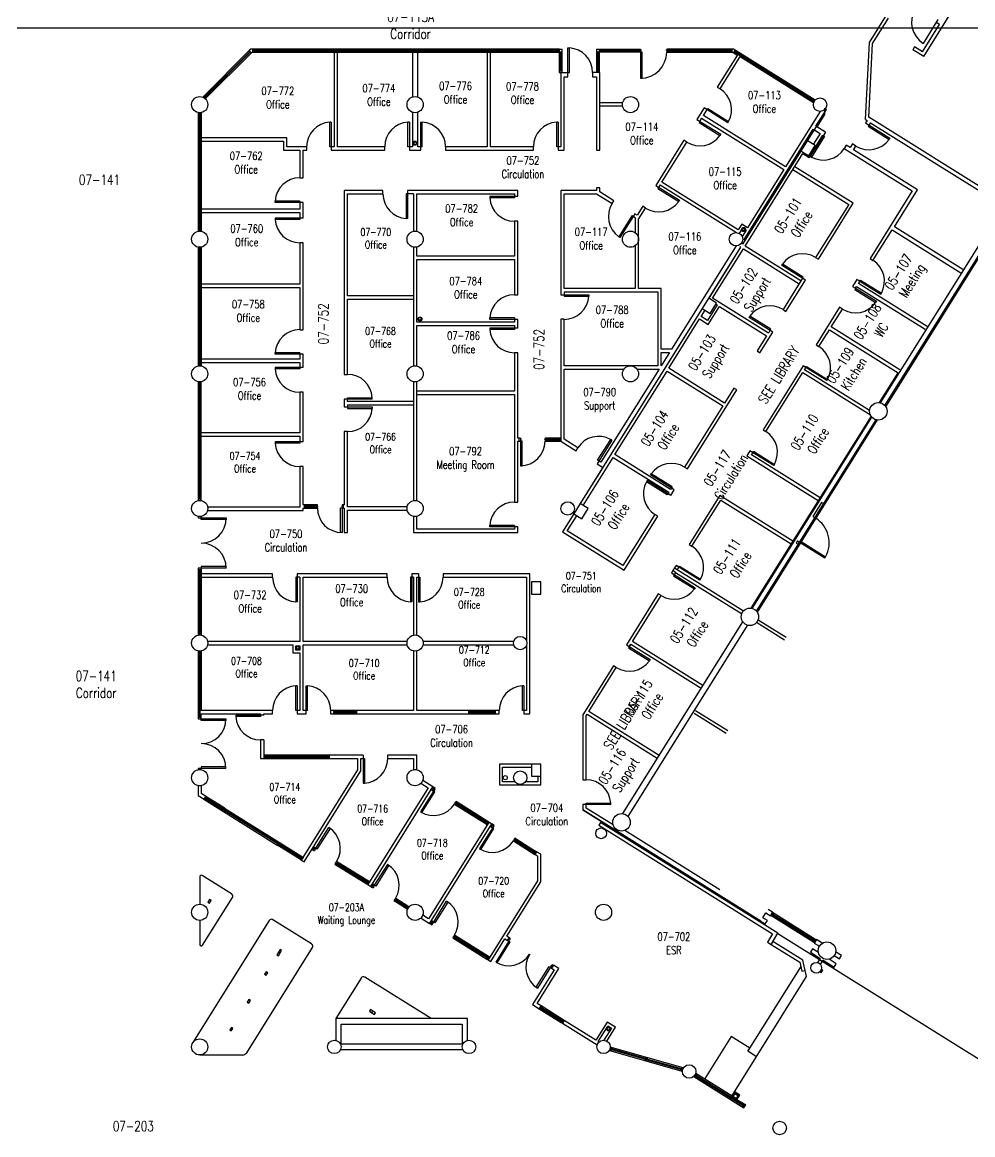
# Model space of a CAD drawing. Extents: x 11182 to 734459, y -1391328 to 152085.
# Drawn here: x 120007 to 155312, y -635522 to -594199 of the extents above; entities that cross this region are included whole.
import ezdxf
from ezdxf.enums import TextEntityAlignment as Align

# ---------------------------------------------------------------- set-up
doc = ezdxf.new("R2010")
doc.units = 0
doc.header["$LTSCALE"] = 500
doc.header["$MEASUREMENT"] = 0
doc.layers.add('0_Defpoints', color=106, linetype='CONTINUOUS', plot=False)
for name, color, linetype in [('0_room_data', 7, 'CONTINUOUS'), ('1_Wall_Exist', 251, 'CONTINUOUS'), ('3_Text', 7, 'CONTINUOUS')]:
    doc.layers.add(name, color=color, linetype=linetype)
doc.styles.add('1_200', font='simplex.shx', dxfattribs={"width": 0.75, "height": 460})

# ---------------------------------------------------------------- blocks, each defined once
blk = doc.blocks.new('room_data')
at = {"layer": '3_Text', "style": '1_200', "width": 0.75}
for tag, p in [('ROOMNUM', (0, 0)), ('ROOMUSE', (0, -575))]:
    blk.add_attdef(tag, text='', height=345, dxfattribs=at).set_placement(p, align=Align.MIDDLE_CENTER)

msp = doc.modelspace()

# ---------------------------------------------------------------- linework, layer by layer
at = {"layer": '0_Defpoints'}
msp.add_lwpolyline([(174624, -594415), (62862, -594415)], dxfattribs=at)
at = {"layer": '1_Wall_Exist'}
for p, q in [((151472, -594949), (152567, -593196)), ((151594, -594988), (152182, -594045)), ((154018, -594103), (153468, -594983)), ((153489, -595472), (154498, -593856)), ((154082, -594289), (153953, -594208)), ((153449, -595301), (154082, -594289)), ((151323, -597810), (151472, -594949)), ((151452, -597726), (151594, -594988)), ((128440, -595250), (126709, -596981)), ((128471, -595281), (126750, -597002)), ((126772, -597016), (128489, -595299)), ((128520, -595330), (126807, -597044)), ((128489, -595299), (128471, -595281)), ((139953, -595241), (128567, -595241)), ((128567, -595267), (139953, -595267)), ((131588, -595311), (131588, -598822)), ((131712, -598822), (131712, -595311)), ((134499, -595311), (134499, -596978)), ((134699, -596978), (134699, -595311)), ((137274, -595311), (137274, -598822)), ((137398, -598822), (137398, -595311)), ((139953, -595197), (139953, -596070)), ((139997, -595311), (139997, -596019)), ((140023, -596019), (140023, -595311)), ((140067, -596070), (140067, -595197)), ((140278, -596226), (140278, -595155)), ((140278, -595155), (140328, -595155)), ((140328, -596070), (140328, -595155)), ((142973, -595311), (141335, -595311)), ((141379, -595311), (141379, -596019)), ((141405, -596019), (141405, -595311)), ((142922, -595241), (141449, -595241)), ((141449, -595267), (142922, -595267)), ((142973, -595197), (142973, -596280)), ((142973, -595226), (142983, -595226)), ((142983, -595251), (142973, -595251)), ((143030, -595308), (142973, -595308)), ((142983, -595226), (142983, -595251)), ((143030, -596280), (143030, -595308)), ((143935, -595226), (143945, -595226)), ((143935, -595251), (143935, -595226)), ((143945, -595251), (143935, -595251)), ((146362, -595241), (143996, -595241)), ((143996, -595267), (146362, -595267)), ((146594, -595368), (145819, -596608)), ((145924, -596674), (146699, -595433)), ((146396, -595311), (146564, -595416)), ((146425, -595330), (146486, -595233)), ((149460, -597091), (146429, -595197)), ((146449, -595292), (149420, -597148)), ((149432, -597126), (146462, -595270)), ((146699, -595433), (146594, -595368)), ((153148, -595113), (153082, -595218)), ((153489, -595472), (153082, -595218)), ((153449, -595301), (153148, -595113)), ((149402, -597189), (146669, -595482)), ((140067, -596019), (139953, -596019)), ((139953, -596070), (140328, -596070)), ((140010, -596070), (140010, -598822)), ((140134, -596226), (140278, -596226)), ((140134, -598946), (140134, -596226)), ((141460, -596070), (141192, -596070)), ((141192, -596070), (141192, -596226)), ((141192, -596226), (141336, -596226)), ((141336, -596226), (141336, -598946)), ((141460, -598946), (141460, -596070)), ((142973, -596280), (143030, -596280)), ((145819, -596608), (145924, -596674)), ((142300, -597197), (141460, -597197)), ((142300, -597322), (141460, -597322)), ((145335, -597384), (145069, -597809)), ((145308, -597660), (145467, -597406)), ((146215, -597934), (145335, -597384)), ((145467, -597406), (146242, -597891)), ((149648, -597510), (148361, -599568)), ((149485, -598064), (149878, -597435)), ((149820, -597620), (149820, -597386)), ((149878, -597435), (149840, -597411)), ((126542, -597554), (126542, -601965)), ((126586, -597558), (126586, -601961)), ((126612, -601961), (126612, -597558)), ((126656, -597554), (126656, -601965)), ((131435, -598822), (131435, -597907)), ((131486, -597907), (131435, -597907)), ((131486, -597907), (131486, -598946)), ((134335, -598822), (134335, -597907)), ((134386, -597907), (134335, -597907)), ((134386, -597907), (134386, -598946)), ((134499, -597541), (134499, -598822)), ((134699, -598822), (134699, -597541)), ((134812, -598946), (134812, -597907)), ((134812, -597907), (134863, -597907)), ((134863, -598822), (134863, -597907)), ((139858, -598822), (139858, -597907)), ((139909, -597907), (139858, -597907)), ((139909, -597907), (139909, -598946)), ((145069, -597809), (145950, -598359)), ((145242, -597765), (145147, -597918)), ((145147, -597918), (145923, -598402)), ((145242, -597765), (148296, -599673)), ((148361, -599568), (145308, -597660)), ((146215, -597934), (146242, -597891)), ((149527, -598090), (149820, -597620)), ((151323, -597810), (151384, -597848)), ((151384, -597848), (151328, -597939)), ((151516, -597931), (151433, -598064)), ((156347, -600785), (151452, -597726)), ((151516, -597931), (156270, -600901)), ((149490, -598067), (146754, -602447)), ((149490, -598067), (146754, -602447)), ((146818, -602271), (149384, -598165)), ((149837, -598284), (149278, -599178)), ((149384, -598165), (149642, -598327)), ((149642, -598327), (149386, -598737)), ((149416, -598186), (149642, -598327)), ((149837, -598284), (149485, -598064)), ((149837, -598284), (149490, -598067)), ((149795, -598257), (149527, -598090)), ((151328, -597939), (152235, -598506)), ((151433, -598064), (152208, -598549)), ((129836, -598488), (126656, -598488)), ((126656, -598612), (129713, -598612)), ((129713, -598612), (129713, -598946)), ((129836, -598822), (129836, -598488)), ((144584, -598584), (143537, -600261)), ((143762, -600134), (144689, -598650)), ((144689, -598650), (144584, -598584)), ((145950, -598359), (145923, -598402)), ((149457, -598782), (149160, -598596)), ((149231, -599219), (149747, -598392)), ((149806, -598429), (149322, -599205)), ((149747, -598392), (149806, -598429)), ((150843, -598714), (150754, -598857)), ((150975, -598797), (150843, -598714)), ((152235, -598506), (152208, -598549)), ((129713, -598946), (130313, -598946)), ((130572, -598822), (129836, -598822)), ((130313, -598946), (130313, -599977)), ((130436, -598946), (130572, -598946)), ((130436, -599977), (130436, -598946)), ((130572, -598946), (130572, -598822)), ((131588, -598822), (131435, -598822)), ((131486, -598946), (133471, -598946)), ((133471, -598822), (131712, -598822)), ((133471, -598946), (133471, -598822)), ((134499, -598822), (134335, -598822)), ((134386, -598946), (134812, -598946)), ((134863, -598822), (134699, -598822)), ((137274, -598822), (135727, -598822)), ((135727, -598822), (135727, -598946)), ((135727, -598946), (138995, -598946)), ((138995, -598822), (137398, -598822)), ((138995, -598946), (138995, -598822)), ((140010, -598822), (139858, -598822)), ((139909, -598946), (140134, -598946)), ((141336, -598946), (141460, -598946)), ((148921, -598978), (146754, -602447)), ((148922, -598978), (146754, -602447)), ((146859, -602512), (149005, -599078)), ((146859, -602513), (149005, -599078)), ((148921, -598978), (149218, -599163)), ((149005, -599078), (149231, -599219)), ((149218, -599163), (149457, -598782)), ((150613, -598769), (150539, -598887)), ((150539, -598887), (153067, -600467)), ((150754, -598857), (150613, -598769)), ((150886, -598939), (150975, -598797)), ((153259, -600422), (150886, -598939)), ((150876, -600925), (148700, -599565)), ((150876, -600925), (148701, -599565)), ((149278, -599178), (149322, -599205)), ((130313, -599977), (130436, -599977)), ((148296, -599673), (146948, -601830)), ((148635, -599670), (150705, -600964)), ((148635, -599670), (150706, -600964)), ((141336, -600355), (141336, -600447)), ((141460, -600355), (141336, -600355)), ((141460, -600500), (141460, -600355)), ((143537, -600261), (144418, -600811)), ((143696, -600239), (143615, -600370)), ((143615, -600370), (144391, -600854)), ((143696, -600239), (146532, -602011)), ((146604, -601909), (143762, -600134)), ((131970, -600447), (131970, -607281)), ((133406, -600447), (131970, -600447)), ((132094, -604364), (132094, -600571)), ((132094, -600571), (133406, -600571)), ((133406, -600571), (133406, -600447)), ((134269, -600571), (134269, -601485)), ((134538, -600571), (134269, -600571)), ((134320, -600447), (134320, -601485)), ((138412, -600447), (134320, -600447)), ((134538, -600571), (134538, -601966)), ((134661, -601966), (134661, -600571)), ((134661, -600571), (138288, -600571)), ((137373, -600673), (137373, -600724)), ((138412, -600673), (137373, -600673)), ((138288, -600724), (137373, -600724)), ((138288, -600571), (138288, -600724)), ((138412, -600673), (138412, -600447)), ((141336, -600447), (140010, -600447)), ((140010, -600447), (140010, -600571)), ((140010, -600571), (140011, -600571)), ((140011, -600571), (140011, -604319)), ((140135, -600571), (141340, -600571)), ((140135, -604093), (140135, -600571)), ((141340, -600571), (141919, -600932)), ((141984, -600827), (141460, -600500)), ((144418, -600811), (144391, -600854)), ((153067, -600467), (151497, -602978)), ((152400, -601797), (153259, -600422)), ((130313, -601148), (126656, -601148)), ((130313, -600841), (129398, -600841)), ((129398, -600891), (129398, -600841)), ((130436, -600891), (129398, -600891)), ((130313, -600841), (130313, -601148)), ((130436, -601475), (130436, -600891)), ((141919, -600932), (141984, -600827)), ((143052, -601036), (142846, -601366)), ((142899, -601515), (143157, -601102)), ((143157, -601102), (143052, -601036)), ((150706, -600964), (149474, -602936)), ((149579, -603001), (150876, -600925)), ((151888, -608336), (156328, -601231)), ((126656, -601272), (130313, -601272)), ((129398, -601475), (129398, -601526)), ((130436, -601475), (129398, -601475)), ((130313, -601526), (129398, -601526)), ((130313, -601272), (130313, -601526)), ((134320, -601485), (134269, -601485)), ((138288, -601587), (138288, -602892)), ((138412, -601587), (138288, -601587)), ((138412, -604320), (138412, -601587)), ((142651, -601390), (142166, -602166)), ((142694, -601417), (142209, -602193)), ((142775, -601467), (142651, -601390)), ((142760, -601312), (142694, -601417)), ((142846, -601366), (142760, -601312)), ((142775, -601467), (142775, -602018)), ((142899, -604093), (142899, -601515)), ((152049, -608437), (156489, -601332)), ((152079, -608478), (156539, -601341)), ((146736, -601697), (146604, -601909)), ((146646, -602046), (146726, -601917)), ((146948, -601830), (146736, -601697)), ((146891, -601921), (146743, -602157)), ((146781, -601853), (146850, -601896)), ((146874, -601911), (146891, -601921)), ((151602, -603044), (152313, -601907)), ((152313, -601907), (154864, -603501)), ((154938, -603383), (152400, -601797)), ((130313, -602390), (130313, -603933)), ((130436, -602390), (130313, -602390)), ((130436, -605618), (130436, -602390)), ((142209, -602193), (142166, -602166)), ((146754, -602447), (146708, -602418)), ((146754, -602447), (146708, -602418)), ((146765, -602238), (146818, -602271)), ((126542, -602554), (126542, -606965)), ((126586, -602558), (126586, -606961)), ((126612, -606961), (126612, -602558)), ((126656, -602554), (126656, -606965)), ((134538, -602553), (134538, -606966)), ((134661, -602892), (134661, -602553)), ((146688, -602552), (140734, -612080)), ((142775, -602501), (142775, -604093)), ((146524, -602508), (144128, -606343)), ((146688, -602552), (145503, -604448)), ((145649, -604449), (146793, -602617)), ((145649, -604449), (146793, -602618)), ((146656, -602532), (146688, -602552)), ((146656, -602532), (146688, -602552)), ((146793, -602618), (148864, -603911)), ((148930, -603806), (146859, -602513)), ((138288, -602892), (134661, -602892)), ((134661, -603016), (138288, -603016)), ((134661, -605336), (134661, -603016)), ((138288, -603016), (138288, -604320)), ((148213, -603226), (148240, -603183)), ((148214, -603226), (148240, -603183)), ((149094, -603777), (148214, -603226)), ((149016, -603668), (148240, -603183)), ((149474, -602936), (149579, -603001)), ((151497, -602978), (151602, -603044)), ((148989, -603711), (148264, -604872)), ((148989, -603711), (149016, -603668)), ((130313, -603933), (126656, -603933)), ((126656, -604056), (130313, -604056)), ((130313, -604056), (130313, -605618)), ((142775, -604093), (140135, -604093)), ((143743, -604093), (142899, -604093)), ((143743, -604217), (143743, -604093)), ((148369, -604937), (149094, -603777)), ((151012, -603754), (150851, -604012)), ((150851, -604012), (150956, -604078)), ((150956, -604078), (150929, -604121)), ((150929, -604121), (151705, -604606)), ((150956, -604078), (150998, -604011)), ((150956, -604078), (151732, -604563)), ((150998, -604011), (153549, -605605)), ((151117, -603819), (151012, -603754)), ((151064, -603906), (151117, -603819)), ((153615, -605500), (151064, -603906)), ((151117, -603819), (151144, -603776)), ((151117, -603819), (151893, -604304)), ((151144, -603776), (151920, -604261)), ((134538, -604364), (132094, -604364)), ((132094, -607281), (132094, -604488)), ((132094, -604488), (134538, -604488)), ((138288, -604320), (138412, -604320)), ((140011, -604319), (141050, -604319)), ((140135, -604217), (143618, -604217)), ((140135, -604217), (140135, -604370)), ((140135, -604370), (141050, -604370)), ((141050, -604319), (141050, -604370)), ((143618, -604217), (143618, -606959)), ((143742, -604217), (143743, -604217)), ((143742, -606343), (143742, -604217)), ((145800, -604633), (145504, -604448)), ((147720, -605743), (145649, -604449)), ((151893, -604304), (151920, -604261)), ((145265, -604829), (140734, -612080)), ((145223, -605130), (145370, -604895)), ((145265, -604829), (145562, -605015)), ((145815, -604698), (145455, -605275)), ((145489, -605423), (145907, -604756)), ((145562, -605015), (145800, -604633)), ((145775, -604673), (145815, -604698)), ((145907, -604756), (147654, -605848)), ((148264, -604872), (148369, -604937)), ((150366, -604788), (149494, -606183)), ((150056, -605518), (150471, -604853)), ((150471, -604853), (150366, -604788)), ((151732, -604563), (151705, -604606)), ((138288, -605336), (134661, -605336)), ((138288, -605184), (137373, -605184)), ((137373, -605235), (137373, -605184)), ((138412, -605235), (137373, -605235)), ((138288, -605184), (138288, -605336)), ((138412, -605561), (138412, -605235)), ((140011, -605234), (140011, -609759)), ((140135, -605234), (140011, -605234)), ((140135, -606959), (140135, -605234)), ((144022, -607052), (145166, -605221)), ((144022, -607052), (145166, -605221)), ((145166, -605221), (145489, -605423)), ((145455, -605275), (145223, -605130)), ((147004, -605162), (147031, -605119)), ((147884, -605713), (147004, -605162)), ((147806, -605604), (147031, -605119)), ((130313, -605618), (130436, -605618)), ((134661, -605459), (138288, -605459)), ((134661, -606966), (134661, -605459)), ((137373, -605561), (137373, -605612)), ((138412, -605561), (137373, -605561)), ((138288, -605612), (137373, -605612)), ((138288, -605459), (138288, -605612)), ((147409, -606473), (147884, -605713)), ((147779, -605647), (147720, -605743)), ((147779, -605647), (147806, -605604)), ((149599, -606249), (149990, -605623)), ((149990, -605623), (152542, -607218)), ((152607, -607113), (150056, -605518)), ((147654, -605848), (147304, -606408)), ((149494, -606183), (149599, -606249)), ((130313, -606481), (129398, -606481)), ((129398, -606532), (129398, -606481)), ((130436, -606532), (129398, -606532)), ((130313, -606481), (130313, -606718)), ((130436, -607027), (130436, -606532)), ((138288, -606475), (138288, -607898)), ((138412, -606475), (138288, -606475)), ((138412, -609645), (138412, -606475)), ((144128, -606343), (143742, -606343)), ((143742, -606467), (144050, -606467)), ((144050, -606467), (143742, -606961)), ((143742, -606961), (143742, -606467)), ((147304, -606408), (147409, -606473)), ((130313, -606718), (126656, -606718)), ((126656, -606842), (130313, -606842)), ((130313, -606842), (130313, -607078)), ((134660, -606966), (134661, -606966)), ((143618, -606959), (140135, -606959)), ((149010, -606959), (147523, -609338)), ((149891, -607509), (149010, -606959)), ((149115, -607024), (149142, -606981)), ((149142, -606981), (149917, -607466)), ((129398, -607027), (129398, -607078)), ((130436, -607027), (129398, -607027)), ((130313, -607078), (129398, -607078)), ((131970, -607281), (132094, -607281)), ((140135, -609690), (140135, -607083)), ((140135, -607083), (142357, -607083)), ((143665, -607083), (141502, -610545)), ((142019, -610258), (143956, -607157)), ((142019, -610258), (143956, -607157)), ((142841, -607083), (143665, -607083)), ((143956, -607157), (146027, -608451)), ((146093, -608346), (144022, -607052)), ((147628, -609404), (148995, -607215)), ((148995, -607215), (151509, -608786)), ((149061, -607110), (149115, -607024)), ((151482, -608623), (149061, -607110)), ((151846, -608328), (152540, -607217)), ((126542, -607554), (126542, -611959)), ((126586, -607558), (126586, -611909)), ((126612, -611909), (126612, -607558)), ((126656, -611959), (126656, -607554)), ((134538, -607553), (134536, -607553)), ((134536, -607553), (134536, -611966)), ((134660, -611966), (134660, -607553)), ((146443, -607786), (146093, -608346)), ((146548, -607852), (146443, -607786)), ((149891, -607509), (149917, -607466)), ((130313, -607941), (130313, -609447)), ((130436, -607941), (130313, -607941)), ((130436, -609784), (130436, -607941)), ((131970, -608195), (131970, -608490)), ((133008, -608195), (131970, -608195)), ((132094, -608281), (132094, -608144)), ((132094, -608144), (133008, -608144)), ((133008, -608195), (133008, -608144)), ((138288, -607898), (134660, -607898)), ((134660, -608022), (138288, -608022)), ((138288, -608022), (138288, -612024)), ((144711, -610791), (146548, -607852)), ((131970, -608490), (133008, -608490)), ((134536, -608281), (132094, -608281)), ((132094, -608405), (134536, -608405)), ((132094, -608405), (132094, -608541)), ((132094, -608541), (133008, -608541)), ((133008, -608490), (133008, -608541)), ((146027, -608451), (144606, -610725)), ((151533, -608829), (147072, -615968)), ((147114, -615976), (151559, -608863)), ((147275, -616077), (151720, -608964)), ((151762, -608972), (147301, -616111)), ((130313, -609447), (126656, -609447)), ((131970, -609405), (131970, -612129)), ((132094, -609405), (131970, -609405)), ((132094, -612198), (132094, -609405)), ((147523, -609338), (147628, -609404)), ((126656, -609571), (130313, -609571)), ((129398, -609784), (129398, -609834)), ((130436, -609784), (129398, -609784)), ((130313, -609834), (129398, -609834)), ((130313, -609571), (130313, -609834)), ((138513, -609645), (138412, -609645)), ((138412, -609759), (138513, -609759)), ((138412, -612024), (138412, -609759)), ((138463, -609759), (138463, -609645)), ((138513, -609645), (138513, -610670)), ((138513, -609674), (138523, -609674)), ((138523, -609699), (138513, -609699)), ((138571, -609756), (138513, -609756)), ((138523, -609674), (138523, -609699)), ((138571, -610670), (138571, -609756)), ((139418, -609674), (139428, -609674)), ((139418, -609699), (139418, -609674)), ((139428, -609699), (139418, -609699)), ((139960, -609689), (139479, -609689)), ((139479, -609715), (139960, -609715)), ((140011, -609759), (140580, -610115)), ((140646, -610010), (140135, -609690)), ((141906, -609719), (141356, -610599)), ((141378, -610467), (141863, -609692)), ((141906, -609719), (141863, -609692)), ((140580, -610115), (140646, -610010)), ((144090, -611552), (142019, -610258)), ((147038, -610114), (146919, -610305)), ((146919, -610305), (149575, -611965)), ((147919, -610664), (147038, -610114)), ((147089, -610266), (147170, -610136)), ((149641, -611860), (147089, -610266)), ((147170, -610136), (147946, -610621)), ((130313, -610698), (130313, -612207)), ((130436, -610698), (130313, -610698)), ((130436, -612129), (130436, -610698)), ((138513, -610670), (138571, -610670)), ((141574, -610736), (140734, -612080)), ((140839, -612146), (141953, -610363)), ((140839, -612146), (141953, -610363)), ((141356, -610599), (141574, -610736)), ((141502, -610545), (141378, -610467)), ((141953, -610363), (144024, -611657)), ((144606, -610725), (144711, -610791)), ((147919, -610664), (147946, -610621)), ((143346, -611016), (143373, -610973)), ((144227, -611566), (143346, -611016)), ((144148, -611458), (143373, -610973)), ((143216, -611223), (143189, -611266)), ((143965, -611751), (143189, -611266)), ((144097, -611774), (143216, -611223)), ((144148, -611458), (144090, -611552)), ((144097, -611774), (144227, -611566)), ((126656, -611909), (126542, -611909)), ((126542, -611959), (126656, -611959)), ((144024, -611657), (143965, -611751)), ((145916, -611775), (144776, -613600)), ((144881, -613665), (145955, -611946)), ((148633, -613473), (145916, -611775)), ((145955, -611946), (148567, -613578)), ((126890, -612327), (126890, -612331)), ((126890, -612331), (130436, -612331)), ((130313, -612207), (126894, -612207)), ((130971, -612129), (130436, -612129)), ((130436, -612331), (130436, -612244)), ((130436, -612244), (130971, -612244)), ((130487, -612244), (130487, -612129)), ((130921, -612174), (130487, -612174)), ((130487, -612199), (130921, -612199)), ((130981, -612158), (130971, -612158)), ((130971, -612183), (130981, -612183)), ((130981, -612183), (130981, -612158)), ((131829, -612240), (131886, -612240)), ((131829, -613155), (131829, -612240)), ((131886, -612158), (131876, -612158)), ((131876, -612158), (131876, -612183)), ((131876, -612183), (131886, -612183)), ((131886, -612129), (131886, -613155)), ((131970, -612244), (131970, -613153)), ((134306, -612198), (132094, -612198)), ((132094, -613153), (132094, -612321)), ((132094, -612321), (134306, -612321)), ((138288, -612024), (138412, -612024)), ((140734, -612080), (140496, -612462)), ((140734, -612080), (140496, -612462)), ((141031, -612266), (140734, -612080)), ((141031, -612266), (140734, -612080)), ((140792, -612647), (141031, -612266)), ((140792, -612647), (141031, -612266)), ((149697, -612039), (149373, -612558)), ((149802, -612105), (149697, -612039)), ((126571, -612620), (126571, -612610)), ((126596, -612620), (126571, -612620)), ((126596, -612610), (126596, -612620)), ((126653, -612667), (126653, -612610)), ((127586, -612667), (126653, -612667)), ((127586, -612610), (127586, -612667)), ((134536, -612552), (134536, -613153)), ((134660, -613029), (134660, -612553)), ((140496, -612462), (140080, -613128)), ((140496, -612462), (140080, -613128)), ((140250, -613088), (140601, -612527)), ((140250, -613088), (140601, -612527)), ((140496, -612462), (140792, -612647)), ((140496, -612462), (140792, -612647)), ((143507, -612483), (142321, -614382)), ((142360, -614553), (143612, -612549)), ((143612, -612549), (143507, -612483)), ((149373, -612558), (149478, -612623)), ((131886, -613155), (131829, -613155)), ((131970, -613153), (132094, -613153)), ((134536, -613153), (138412, -613153)), ((138288, -613029), (134660, -613029)), ((138288, -612888), (137373, -612888)), ((137373, -612938), (137373, -612888)), ((138412, -612938), (137373, -612938)), ((138288, -612888), (138288, -613029)), ((138412, -613153), (138412, -612938)), ((140080, -613128), (142360, -614553)), ((140080, -613128), (142360, -614553)), ((142321, -614382), (140250, -613088)), ((142321, -614382), (140250, -613088)), ((144776, -613600), (144881, -613665)), ((148808, -613462), (148755, -613547)), ((148755, -613547), (148860, -613613)), ((148808, -613462), (149818, -614094)), ((148853, -613623), (148860, -613613)), ((148913, -613528), (148940, -613485)), ((148940, -613485), (149845, -614051)), ((126653, -614420), (126653, -614477)), ((127586, -614420), (126653, -614420)), ((127586, -614477), (127586, -614420)), ((144291, -614375), (144237, -614461)), ((145172, -614925), (144291, -614375)), ((144342, -614527), (144396, -614441)), ((144396, -614441), (144423, -614398)), ((144423, -614398), (145199, -614882)), ((149818, -614094), (149845, -614051)), ((126542, -614477), (126542, -616965)), ((126571, -614468), (126596, -614468)), ((126571, -614477), (126571, -614468)), ((126586, -614528), (126586, -616909)), ((126596, -614468), (126596, -614477)), ((126612, -616909), (126612, -614528)), ((126656, -614477), (126656, -616965)), ((129306, -614686), (126656, -614686)), ((126656, -614810), (129306, -614810)), ((129306, -614810), (129306, -614686)), ((130170, -614810), (130170, -615724)), ((130322, -614810), (130170, -614810)), ((133562, -614686), (130221, -614686)), ((130221, -614686), (130221, -615724)), ((130322, -614810), (130322, -617198)), ((130446, -614810), (133562, -614810)), ((130446, -617198), (130446, -614810)), ((133562, -614810), (133562, -614686)), ((134426, -614810), (134426, -615724)), ((134537, -614810), (134426, -614810)), ((134721, -614686), (134477, -614686)), ((134477, -614686), (134477, -615724)), ((134537, -614810), (134537, -616966)), ((134661, -614810), (134772, -614810)), ((134661, -616966), (134661, -614810)), ((134721, -614686), (134721, -615724)), ((134772, -614810), (134772, -615724)), ((138864, -614686), (135636, -614686)), ((135636, -614686), (135636, -614810)), ((135636, -614810), (138740, -614810)), ((138740, -614810), (138740, -617183)), ((138864, -619883), (138864, -614686)), ((144172, -614566), (144118, -614652)), ((144118, -614652), (144998, -615203)), ((144237, -614461), (144171, -614566)), ((144277, -614632), (144172, -614566)), ((144277, -614632), (144196, -614761)), ((144196, -614761), (144971, -615246)), ((144237, -614461), (146792, -616058)), ((144277, -614632), (146726, -616163)), ((139267, -614988), (138917, -614988)), ((138917, -614988), (138917, -615438)), ((139267, -615438), (139267, -614988)), ((144998, -615203), (144971, -615246)), ((145172, -614925), (145199, -614882)), ((138917, -615438), (139267, -615438)), ((143633, -615428), (142449, -617323)), ((143633, -615428), (142449, -617323)), ((142673, -617198), (143738, -615493)), ((142673, -617198), (143738, -615493)), ((143738, -615493), (143633, -615428)), ((143738, -615493), (143633, -615428)), ((130221, -615724), (130170, -615724)), ((134477, -615724), (134426, -615724)), ((134721, -615724), (134772, -615724)), ((146726, -616163), (146792, -616058)), ((146759, -616469), (142307, -623593)), ((148317, -617151), (147276, -616500)), ((148377, -617054), (147336, -616404)), ((148377, -617054), (147336, -616404)), ((126542, -616909), (126656, -616909)), ((142511, -623702), (146946, -616604)), ((126542, -616959), (126656, -616959)), ((130322, -617198), (126892, -617198)), ((126892, -617321), (130057, -617321)), ((130057, -617321), (130057, -617625)), ((134305, -617198), (130446, -617198)), ((130446, -619759), (130446, -617321)), ((130446, -617321), (134305, -617321)), ((138262, -617198), (134892, -617198)), ((134892, -617321), (138262, -617321)), ((138740, -617341), (138740, -619759)), ((138756, -617213), (138749, -617213)), ((142449, -617323), (143329, -617874)), ((142449, -617323), (142554, -617389)), ((142607, -617303), (142527, -617432)), ((142554, -617389), (142607, -617303)), ((142607, -617303), (145220, -618935)), ((142607, -617303), (145220, -618935)), ((145285, -618830), (142673, -617198)), ((145285, -618830), (142673, -617198)), ((126542, -617559), (126656, -617559)), ((126542, -617610), (126656, -617610)), ((126586, -617610), (126586, -620023)), ((126612, -620023), (126612, -617610)), ((126656, -617554), (126656, -619759)), ((130057, -617625), (130322, -617625)), ((130165, -617517), (130165, -617363)), ((130165, -617363), (130322, -617363)), ((130322, -617517), (130165, -617517)), ((130322, -617363), (130322, -617517)), ((130322, -617625), (130322, -619759)), ((134537, -617553), (134537, -619759)), ((134661, -619759), (134661, -617553)), ((142554, -617389), (142527, -617432)), ((142554, -617389), (142527, -617432)), ((142527, -617432), (143302, -617917)), ((142527, -617432), (143302, -617917)), ((142554, -617389), (143329, -617874)), ((141964, -618099), (140826, -619920)), ((141964, -618099), (140826, -619920)), ((141049, -619796), (142069, -618165)), ((141049, -619796), (142069, -618165)), ((142069, -618165), (141964, -618099)), ((142069, -618165), (141964, -618099)), ((143329, -617874), (143302, -617917)), ((143329, -617874), (143302, -617917)), ((143329, -617874), (143302, -617917)), ((130170, -619759), (130170, -618845)), ((130221, -618845), (130170, -618845)), ((130221, -618845), (130221, -619883)), ((130548, -619883), (130548, -618845)), ((130548, -618845), (130598, -618845)), ((130598, -619759), (130598, -618845)), ((138588, -619759), (138588, -618845)), ((138639, -618845), (138588, -618845)), ((138639, -618845), (138639, -619883)), ((129306, -619759), (126656, -619759)), ((129306, -619883), (129306, -619759)), ((130322, -619759), (130170, -619759)), ((130598, -619759), (130446, -619759)), ((131565, -619759), (131462, -619759)), ((131462, -619759), (131462, -619883)), ((132378, -619809), (131616, -619809)), ((132378, -619758), (132378, -619885)), ((132429, -619885), (132429, -619758)), ((134537, -619759), (132429, -619759)), ((136588, -619759), (134661, -619759)), ((137534, -619809), (136638, -619809)), ((137534, -619758), (137534, -619885)), ((137584, -619885), (137584, -619758)), ((137724, -619759), (137584, -619759)), ((137724, -619883), (137724, -619759)), ((138740, -619759), (138588, -619759)), ((143662, -621429), (141049, -619796)), ((143662, -621429), (141049, -619796)), ((145019, -619763), (146217, -620511)), ((126571, -620083), (126571, -620074)), ((126596, -620083), (126571, -620083)), ((126596, -620074), (126596, -620083)), ((126653, -620131), (126653, -620074)), ((127574, -620131), (126653, -620131)), ((126656, -619883), (128852, -619883)), ((127574, -620074), (127574, -620131)), ((127938, -619939), (127938, -619990)), ((128976, -619939), (127938, -619939)), ((128852, -619990), (127938, -619990)), ((128852, -619883), (128852, -619990)), ((128976, -619883), (129306, -619883)), ((128976, -619939), (128976, -619883)), ((130221, -619883), (130548, -619883)), ((131462, -619883), (131565, -619883)), ((131616, -619834), (132378, -619834)), ((132429, -619883), (136588, -619883)), ((136638, -619834), (137534, -619834)), ((137584, -619883), (137724, -619883)), ((138639, -619883), (138864, -619883)), ((140826, -619920), (140826, -622341)), ((140826, -619920), (140826, -622341)), ((140826, -619920), (140826, -622341)), ((140950, -619956), (140984, -619901)), ((140950, -619956), (140984, -619901)), ((140950, -622341), (140950, -619956)), ((140950, -622341), (140950, -619956)), ((140984, -619901), (143596, -621533)), ((140984, -619901), (143596, -621533)), ((144959, -619859), (146156, -620608)), ((128852, -620853), (128852, -621550)), ((128976, -620853), (128852, -620853)), ((131364, -621475), (129027, -621475)), ((131364, -621425), (131364, -621552)), ((131414, -621552), (131414, -621425)), ((132664, -621426), (131414, -621426)), ((132664, -621426), (132664, -622465)), ((134661, -621426), (133578, -621426)), ((133578, -621426), (133578, -621550)), ((134661, -621959), (134661, -621426)), ((126653, -621858), (126653, -621915)), ((127574, -621858), (126653, -621858)), ((127574, -621915), (127574, -621858)), ((128852, -621550), (128976, -621550)), ((129027, -621501), (131364, -621501)), ((131414, -621550), (132464, -621550)), ((132464, -621550), (132464, -621971)), ((132588, -621550), (132715, -621550)), ((132588, -622006), (132588, -621550)), ((132715, -621550), (132715, -622465)), ((133578, -621550), (134537, -621550)), ((134537, -621550), (134537, -621959)), ((139267, -621756), (137739, -621756)), ((137739, -621756), (137739, -622525)), ((137847, -621864), (138917, -621864)), ((137847, -622417), (137847, -621864)), ((138917, -621756), (138917, -622206)), ((139267, -622525), (139267, -621756)), ((127574, -621915), (126542, -621915)), ((126542, -621915), (126542, -621965)), ((126542, -621959), (126656, -621959)), ((126656, -621965), (126656, -621915)), ((132464, -621971), (130373, -625318)), ((130478, -625383), (132588, -622006)), ((134537, -621959), (134661, -621959)), ((138917, -622206), (139267, -622206)), ((139159, -622206), (139159, -622417)), ((126537, -622559), (126537, -622921)), ((126661, -622559), (126537, -622559)), ((126661, -622852), (126661, -622559)), ((132664, -622465), (132715, -622465)), ((135090, -622639), (132845, -626231)), ((132950, -626297), (135261, -622600)), ((135329, -622682), (134801, -623527)), ((134815, -622467), (135090, -622639)), ((135261, -622600), (134880, -622362)), ((135324, -622709), (135316, -622703)), ((135337, -622687), (135324, -622709)), ((135329, -622682), (135337, -622687)), ((137739, -622525), (139267, -622525)), ((138310, -622417), (137847, -622417)), ((139159, -622417), (138697, -622417)), ((140826, -622341), (140950, -622341)), ((140826, -622341), (140950, -622341)), ((140826, -622341), (140950, -622341)), ((126537, -622921), (126758, -623059)), ((126824, -622954), (126661, -622852)), ((126824, -622953), (126757, -623060)), ((126757, -623060), (129480, -624762)), ((126758, -623059), (126824, -622954)), ((126800, -623087), (126868, -622979)), ((127475, -623359), (126824, -622953)), ((126841, -623023), (126827, -623044)), ((126827, -623044), (127435, -623424)), ((127448, -623402), (126841, -623023)), ((134849, -623558), (135334, -622782)), ((135334, -622782), (135285, -622752)), ((127435, -623424), (127448, -623402)), ((127478, -623450), (129507, -624719)), ((129521, -624697), (127491, -623429)), ((127518, -623386), (130452, -625220)), ((134801, -623527), (134849, -623558)), ((136091, -623188), (136059, -623239)), ((136059, -623239), (136102, -623266)), ((136083, -623183), (136096, -623162)), ((136091, -623188), (136083, -623183)), ((136120, -623142), (136091, -623188)), ((136096, -623162), (136104, -623167)), ((136102, -623266), (136100, -623270)), ((137280, -624008), (136100, -623270)), ((136163, -623169), (136120, -623142)), ((136165, -623165), (136163, -623169)), ((136165, -623165), (137451, -623968)), ((136182, -623234), (136169, -623255)), ((136169, -623255), (137263, -623939)), ((137277, -623918), (136182, -623234)), ((140826, -623255), (140826, -623454)), ((141864, -623255), (140826, -623255)), ((140826, -623255), (140826, -623458)), ((141864, -623255), (140826, -623255)), ((140826, -623255), (140826, -623458)), ((141864, -623255), (140826, -623255)), ((140826, -623454), (147436, -627584)), ((147435, -627587), (140826, -623458)), ((140826, -623458), (147435, -627587)), ((140950, -623204), (141864, -623204)), ((140950, -623255), (140950, -623204)), ((140950, -623385), (140950, -623204)), ((140950, -623204), (141864, -623204)), ((140950, -623385), (140950, -623204)), ((140950, -623204), (141864, -623204)), ((141956, -624014), (140950, -623385)), ((141956, -624014), (140950, -623385)), ((141864, -623255), (141864, -623204)), ((141864, -623255), (141864, -623204)), ((141864, -623255), (141864, -623204)), ((137346, -623903), (135099, -627499)), ((137300, -623880), (137240, -623977)), ((137283, -624004), (137343, -623907)), ((141485, -623919), (141420, -624024)), ((148077, -628039), (141485, -623919)), ((131440, -624143), (130955, -624918)), ((131391, -624112), (131440, -624143)), ((135204, -627564), (137451, -623968)), ((137505, -624071), (136990, -624895)), ((137038, -624926), (137523, -624150)), ((137240, -623977), (137283, -624004)), ((137523, -624150), (137474, -624120)), ((137505, -624071), (137518, -624050)), ((137513, -624076), (137505, -624071)), ((137526, -624055), (137513, -624076)), ((137518, -624050), (137526, -624055)), ((141420, -624024), (147880, -628061)), ((142394, -624213), (145919, -626416)), ((129507, -624719), (129521, -624697)), ((130342, -625300), (129524, -624789)), ((129550, -624746), (130369, -625257)), ((130382, -625236), (129564, -624724)), ((138309, -624510), (138248, -624607)), ((138248, -624607), (138291, -624634)), ((138272, -624551), (138285, -624530)), ((138280, -624556), (138272, -624551)), ((138285, -624530), (138293, -624535)), ((138291, -624634), (138289, -624638)), ((139143, -625172), (138289, -624638)), ((138291, -624634), (138352, -624537)), ((138352, -624537), (138309, -624510)), ((138354, -624533), (138352, -624537)), ((138354, -624533), (139114, -625008)), ((138371, -624602), (138358, -624623)), ((138358, -624623), (139031, -625044)), ((139044, -625022), (138371, -624602)), ((138395, -624564), (139068, -624985)), ((130762, -624928), (130848, -624982)), ((130805, -624955), (130866, -624858)), ((130909, -624885), (130822, -624831)), ((130877, -624936), (130863, -624957)), ((130863, -624957), (130872, -624962)), ((130872, -624962), (130885, -624941)), ((130885, -624941), (130877, -624936)), ((130955, -624918), (130907, -624888)), ((136990, -624895), (137038, -624926)), ((139068, -624985), (139007, -625082)), ((139114, -625008), (139048, -625113)), ((139050, -625108), (139111, -625011)), ((139111, -625011), (139068, -624985)), ((139267, -625103), (139114, -625008)), ((139143, -625172), (139143, -626087)), ((139267, -626122), (139267, -625103)), ((130369, -625257), (130382, -625236)), ((130373, -625318), (130478, -625383)), ((131644, -625416), (131631, -625437)), ((131631, -625437), (131639, -625442)), ((131639, -625442), (131652, -625421)), ((131652, -625421), (131644, -625416)), ((131704, -625434), (131690, -625456)), ((131690, -625456), (132826, -626166)), ((132840, -626144), (131704, -625434)), ((133097, -626254), (133580, -625481)), ((133629, -625511), (133144, -626287)), ((133580, -625481), (133629, -625511)), ((126599, -625948), (126599, -626959)), ((127778, -626571), (126696, -625895)), ((132826, -626166), (132840, -626144)), ((132845, -626231), (132950, -626297)), ((133011, -626200), (132950, -626297)), ((132950, -626297), (132994, -626324)), ((132994, -626324), (133054, -626227)), ((133054, -626227), (133011, -626200)), ((133052, -626326), (133060, -626331)), ((133060, -626331), (133073, -626310)), ((133073, -626310), (133065, -626305)), ((133144, -626287), (133095, -626256)), ((139143, -626087), (137373, -628920)), ((138003, -628145), (139267, -626122)), ((126702, -628485), (127811, -626711)), ((126965, -626782), (126905, -626879)), ((126964, -626916), (127024, -626819)), ((127024, -626819), (126965, -626782)), ((133833, -626784), (133819, -626805)), ((133819, -626805), (133827, -626811)), ((133827, -626811), (133841, -626789)), ((133841, -626789), (133833, -626784)), ((133879, -626824), (134295, -627084)), ((134308, -627063), (133892, -626803)), ((134332, -627025), (133916, -626765)), ((135769, -626849), (135818, -626879)), ((126905, -626879), (126964, -626916)), ((134314, -627149), (133855, -626862)), ((135818, -626879), (135333, -627655)), ((147880, -627260), (147707, -627151)), ((147801, -627386), (147880, -627260)), ((129178, -627566), (126345, -632100)), ((126599, -627559), (126599, -628456)), ((130751, -628429), (129318, -627533)), ((134888, -627367), (134822, -627472)), ((134822, -627472), (135138, -627669)), ((135099, -627499), (134888, -627367)), ((135138, -627669), (135204, -627564)), ((135141, -627665), (135226, -627719)), ((135184, -627692), (135244, -627595)), ((135244, -627595), (135201, -627569)), ((135249, -627699), (135262, -627678)), ((135262, -627678), (135254, -627673)), ((135333, -627655), (135284, -627624)), ((147436, -627584), (147434, -627587)), ((147434, -627587), (147604, -627693)), ((147514, -627460), (147628, -627278)), ((147683, -627567), (147514, -627460)), ((147604, -627693), (147683, -627567)), ((147628, -627278), (147801, -627386)), ((147892, -627335), (147879, -627357)), ((147879, -627357), (149415, -628316)), ((149428, -628295), (147892, -627335)), ((135241, -627694), (135249, -627699)), ((147880, -628061), (147688, -628367)), ((147820, -628450), (148077, -628039)), ((148073, -628045), (156712, -633444)), ((136022, -628152), (136008, -628173)), ((136008, -628173), (136016, -628178)), ((136030, -628157), (136022, -628152)), ((136081, -628171), (136068, -628192)), ((136068, -628192), (137290, -628956)), ((137304, -628935), (136081, -628171)), ((137327, -628897), (136105, -628133)), ((137412, -629090), (137937, -628250)), ((138078, -628332), (137595, -629105)), ((137643, -629135), (138128, -628360)), ((137937, -628250), (138032, -628310)), ((138098, -628205), (138003, -628145)), ((138032, -628310), (138098, -628205)), ((138034, -628305), (138078, -628332)), ((138078, -628332), (138109, -628281)), ((138128, -628360), (138079, -628330)), ((138138, -628235), (138095, -628209)), ((138109, -628281), (138138, -628235)), ((138118, -628286), (138109, -628281)), ((138131, -628265), (138118, -628286)), ((138123, -628260), (138131, -628265)), ((147688, -628367), (147820, -628450)), ((147886, -628345), (147820, -628450)), ((147820, -628450), (148887, -629116)), ((148996, -629038), (147886, -628345)), ((149452, -628257), (149391, -628354)), ((149505, -628275), (149426, -628402)), ((149426, -628402), (149617, -628521)), ((149434, -628381), (149495, -628284)), ((149495, -628284), (149452, -628257)), ((149723, -628411), (149505, -628275)), ((128343, -632473), (130783, -628569)), ((129520, -628738), (129460, -628835)), ((129460, -628835), (129519, -628872)), ((129519, -628872), (129640, -628678)), ((129581, -628641), (129520, -628738)), ((129520, -628738), (129580, -628775)), ((129640, -628678), (129581, -628641)), ((137373, -628920), (137307, -629025)), ((149364, -628617), (149285, -628743)), ((149285, -628743), (149646, -628969)), ((149580, -628752), (149364, -628617)), ((150167, -628865), (150358, -628985)), ((150438, -628858), (150219, -628722)), ((150358, -628985), (150438, -628858)), ((137307, -629025), (137412, -629090)), ((137595, -629105), (137643, -629135)), ((139097, -630044), (139582, -629269)), ((139628, -629302), (139146, -630074)), ((139582, -629269), (139630, -629299)), ((139652, -629245), (139666, -629224)), ((139660, -629250), (139652, -629245)), ((139689, -629205), (139660, -629250)), ((139666, -629224), (139674, -629229)), ((139735, -629227), (139669, -629332)), ((139669, -629332), (139763, -629391)), ((139933, -629352), (139735, -629227)), ((148923, -629270), (146961, -632410)), ((148887, -629116), (148963, -629444)), ((149137, -629646), (148996, -629038)), ((149646, -628969), (149548, -629127)), ((149653, -629193), (149752, -629035)), ((149752, -629035), (150165, -629294)), ((150244, -629167), (149976, -628999)), ((150165, -629294), (150244, -629167)), ((129066, -629465), (129006, -629562)), ((129006, -629562), (129065, -629599)), ((129065, -629599), (129125, -629502)), ((129125, -629502), (129066, -629465)), ((132592, -629700), (131649, -631209)), ((135200, -631209), (132732, -629667)), ((139763, -629391), (138956, -630681)), ((139127, -630642), (139933, -629352)), ((146362, -634086), (149137, -629646)), ((148963, -629444), (149083, -629416)), ((139146, -630074), (139097, -630044)), ((128420, -630499), (128359, -630596)), ((128419, -630633), (128479, -630536)), ((128479, -630536), (128420, -630499)), ((128359, -630596), (128419, -630633)), ((132937, -630873), (132900, -630933)), ((132900, -630933), (132997, -630993)), ((133131, -630995), (132937, -630873)), ((132997, -630993), (133034, -630934)), ((138956, -630681), (139212, -630841)), ((139278, -630736), (139127, -630642)), ((139212, -630841), (139278, -630736)), ((139281, -630827), (140057, -631311)), ((140070, -631290), (139295, -630805)), ((136549, -631209), (131649, -631209)), ((131649, -631209), (131649, -632015)), ((132997, -630993), (133094, -631054)), ((133094, -631054), (133131, -630995)), ((136549, -632015), (136549, -631209)), ((140097, -631247), (140030, -631354)), ((140030, -631354), (140073, -631381)), ((140057, -631311), (140070, -631290)), ((140073, -631381), (140140, -631274)), ((140139, -631274), (140074, -631379)), ((140074, -631379), (141362, -632184)), ((140140, -631274), (140097, -631247)), ((141308, -632005), (140139, -631274)), ((141727, -631335), (141308, -632005)), ((142041, -631526), (141727, -631335)), ((127774, -631533), (127713, -631630)), ((127713, -631630), (127773, -631667)), ((127773, -631667), (127833, -631570)), ((127833, -631570), (127774, -631533)), ((131849, -631409), (136349, -631409)), ((131849, -632159), (131849, -631409)), ((136349, -631409), (136349, -632159)), ((141399, -632062), (141719, -631551)), ((141892, -631562), (141611, -632011)), ((141719, -632042), (142041, -631526)), ((141722, -631545), (141761, -631482)), ((141761, -631482), (141892, -631562)), ((136349, -632159), (131849, -632159)), ((141426, -632079), (141399, -632062)), ((146340, -631875), (145353, -633455)), ((147027, -632305), (146340, -631875)), ((126599, -632559), (128188, -632559)), ((131827, -632359), (136371, -632359)), ((141814, -632387), (144472, -633149)), ((141857, -632267), (141822, -632389)), ((144556, -633041), (141849, -632265)), ((141871, -632403), (141906, -632281)), ((141892, -632330), (141885, -632355)), ((141885, -632355), (143155, -632719)), ((143162, -632695), (141892, -632330)), ((146961, -632410), (147027, -632305)), ((146961, -632410), (147284, -632611)), ((143155, -632719), (143162, -632695)), ((143204, -632733), (144486, -633100)), ((144493, -633076), (143211, -632709)), ((145027, -633341), (146798, -634448)), ((146812, -634427), (145040, -633320)), ((146473, -633932), (146372, -634092)), ((146372, -634092), (146555, -634207)), ((146467, -634000), (146412, -634089)), ((146422, -634095), (146477, -634006)), ((146515, -634167), (146426, -634112)), ((146656, -634046), (146473, -633932)), ((146494, -634002), (146583, -634058)), ((146589, -634048), (146500, -633992)), ((146587, -634074), (146531, -634164)), ((146541, -634170), (146597, -634081)), ((146555, -634207), (146656, -634046)), ((146555, -634207), (146882, -634411)), ((146839, -634384), (146772, -634491)), ((146798, -634448), (146812, -634427)), ((146815, -634518), (146882, -634411))]:
    msp.add_line(p, q, dxfattribs=at)
at = {"layer": '1_Wall_Exist', "extrusion": (0, 0, -1)}
for p, q in [((128492, -595197), (128440, -595250)), ((128440, -595250), (128520, -595330)), ((139959, -595197), (128492, -595197)), ((128520, -595330), (128540, -595311)), ((128540, -595311), (139953, -595311)), ((128567, -595311), (128567, -595197)), ((141335, -595197), (141335, -596070)), ((141449, -596070), (141449, -595197)), ((142922, -595197), (142922, -595311)), ((146429, -595197), (143945, -595197)), ((143945, -595197), (143945, -595311)), ((143945, -595311), (146396, -595311)), ((143996, -595311), (143996, -595197)), ((146362, -595197), (146362, -595311)), ((141449, -596019), (141335, -596019)), ((140011, -609645), (139428, -609645)), ((139428, -609645), (139428, -609759)), ((139428, -609759), (140011, -609759)), ((139479, -609759), (139479, -609645)), ((139960, -609645), (139960, -609759)), ((130921, -612129), (130921, -612244)), ((130971, -612244), (130971, -612129)), ((131970, -612129), (131886, -612129)), ((131886, -612244), (131970, -612244)), ((131937, -612244), (131937, -612129)), ((126656, -612559), (126542, -612559)), ((126542, -612559), (126542, -612610)), ((126542, -612610), (127586, -612610)), ((126656, -612610), (126656, -612559)), ((127586, -614477), (126542, -614477)), ((126542, -614528), (126656, -614528)), ((126542, -617554), (126542, -620074)), ((132429, -619758), (131565, -619758)), ((131565, -619758), (131565, -619885)), ((131616, -619885), (131616, -619758)), ((137584, -619758), (136588, -619758)), ((136588, -619758), (136588, -619885)), ((136638, -619885), (136638, -619758)), ((126656, -620023), (126542, -620023)), ((126542, -620074), (127574, -620074)), ((126656, -620074), (126656, -619883)), ((131565, -619885), (132429, -619885)), ((136588, -619885), (137584, -619885)), ((128976, -620853), (128976, -621552)), ((131414, -621425), (128976, -621425)), ((129027, -621552), (129027, -621425)), ((128976, -621552), (131414, -621552)), ((135197, -622701), (135284, -622755)), ((135241, -622728), (135301, -622631)), ((135344, -622658), (135258, -622604)), ((135329, -622682), (135344, -622658)), ((127475, -623359), (127408, -623467)), ((127451, -623494), (127518, -623386)), ((127518, -623386), (127475, -623359)), ((136163, -623169), (136102, -623266)), ((136102, -623266), (137240, -623977)), ((136145, -623293), (136206, -623196)), ((137343, -623907), (136163, -623169)), ((130877, -624936), (131391, -624112)), ((137448, -623973), (137388, -624069)), ((137388, -624069), (137431, -624096)), ((137490, -623999), (137430, -624096)), ((137430, -624096), (137473, -624122)), ((137431, -624096), (137491, -623999)), ((137491, -623999), (137448, -623973)), ((137533, -624026), (137490, -623999)), ((137518, -624050), (137533, -624026)), ((129548, -624654), (129480, -624762)), ((129480, -624762), (129524, -624789)), ((129524, -624789), (129591, -624681)), ((138352, -624537), (138291, -624634)), ((138291, -624634), (139050, -625108)), ((138334, -624661), (138395, -624564)), ((138395, -624564), (138352, -624537)), ((130409, -625193), (130342, -625300)), ((130848, -624982), (130863, -624957)), ((130342, -625300), (130385, -625327)), ((130385, -625327), (130452, -625220)), ((131639, -625442), (131623, -625467)), ((131623, -625467), (132846, -626230)), ((131684, -625370), (131652, -625421)), ((131667, -625493), (131727, -625396)), ((132906, -626133), (131684, -625370)), ((132863, -626107), (132803, -626203)), ((132846, -626230), (132906, -626133)), ((132994, -626324), (133037, -626351)), ((133037, -626351), (133065, -626305)), ((133097, -626254), (133054, -626227)), ((133065, -626305), (133097, -626254)), ((133827, -626811), (133812, -626835)), ((133812, -626835), (133855, -626862)), ((133873, -626738), (133841, -626789)), ((133855, -626862), (133916, -626765)), ((133916, -626765), (133873, -626738)), ((135254, -627673), (135769, -626849)), ((134332, -627025), (134271, -627122)), ((134314, -627149), (134375, -627052)), ((134375, -627052), (134332, -627025)), ((149452, -628257), (147873, -627271)), ((135243, -627595), (135183, -627692)), ((135226, -627719), (135254, -627673)), ((135286, -627622), (135243, -627595)), ((147812, -627367), (149434, -628381)), ((147855, -627394), (147916, -627297)), ((136030, -628157), (136001, -628203)), ((136001, -628203), (137267, -628994)), ((136062, -628106), (136030, -628157)), ((136044, -628230), (136105, -628133)), ((136105, -628133), (136062, -628106)), ((137327, -628897), (137267, -628994)), ((137370, -628924), (137327, -628897)), ((137267, -628994), (137310, -629021)), ((137310, -629021), (137370, -628924)), ((139660, -629250), (139628, -629302)), ((139628, -629302), (139672, -629328)), ((139672, -629328), (139732, -629232)), ((139732, -629232), (139689, -629205)), ((149700, -629378), (149640, -629475)), ((149640, -629475), (149683, -629502)), ((149683, -629502), (149743, -629405)), ((149743, -629405), (149700, -629378)), ((139278, -630735), (139211, -630843)), ((139211, -630843), (140030, -631354)), ((139254, -630870), (139322, -630762)), ((140097, -631247), (139278, -630735)), ((143176, -632646), (143141, -632768)), ((143190, -632782), (143225, -632660)), ((144507, -633027), (144472, -633149)), ((144521, -633163), (144556, -633041)), ((144472, -633149), (144521, -633163)), ((145024, -633250), (144957, -633357)), ((144957, -633357), (146815, -634518)), ((145000, -633384), (145067, -633277)), ((146372, -634092), (145024, -633250))]:
    msp.add_line(p, q, dxfattribs=at)
at = {"layer": '1_Wall_Exist'}
for points in [[(139953, -595197), (140067, -595197)], [(140067, -595311), (139953, -595311)], [(141335, -595197), (142973, -595197)]]:
    msp.add_lwpolyline(points, dxfattribs=at)
for centre, radius in [((126599, -597259), 300), ((134599, -597259), 300), ((142599, -597259), 300), ((149641, -597261), 250), ((134599, -598691), 76.2), ((134599, -598691), 50.8), ((126599, -602259), 300), ((134599, -602259), 300), ((142599, -602259), 300), ((146517, -602259), 250), ((146800, -601899), 76.2), ((146800, -601899), 50.8), ((134777, -605218), 76.2), ((134777, -605218), 50.8), ((126599, -607259), 300), ((134599, -607259), 300), ((142599, -607259), 300), ((151804, -608650), 325), ((126599, -612259), 300), ((134599, -612259), 300), ((140268, -612259), 250), ((147035, -616282), 325), ((126599, -617259), 300), ((134599, -617259), 300), ((138504, -617259), 250), ((130244, -617440), 76.2), ((130244, -617440), 50.8), ((126599, -622259), 300), ((134599, -622259), 300), ((137948, -622259), 76.2), ((138504, -622259), 250), ((142265, -623915), 325), ((141509, -624327), 200), ((126599, -627259), 300), ((134599, -627259), 300), ((141599, -627259), 300), ((149898, -628684), 325), ((149500, -629320), 200), ((141786, -631586), 76.2), ((141786, -631586), 50.8), ((126599, -632259), 300), ((131599, -632259), 250), ((136599, -632259), 250), ((141599, -632259), 250), ((144778, -633171), 250), ((148140, -635272), 250)]:
    msp.add_circle(centre, radius, dxfattribs=at)
for centre, radius, start, end in [((153953, -594208), 914, 148, 238), ((140278, -596070), 916, 0, 86.8211), ((142973, -595308), 972, 270, 0), ((145440, -597449), 916, 331.1789, 58), ((131486, -598822), 916, 93.1789, 180), ((134386, -598822), 916, 93.1789, 180), ((134812, -598822), 916, 0, 86.8211), ((139909, -598822), 916, 93.1789, 180), ((145174, -597874), 916, 238, 324.8211), ((151460, -598021), 916, 238, 324.8211), ((149763, -598402), 916, 241.1783, 327.9995), ((130313, -600891), 916, 90, 176.8211), ((134320, -600571), 916, 180, 266.8211), ((138288, -600673), 916, 183.1789, 270), ((142694, -601417), 916, 148, 234.8211), ((143642, -600326), 916, 238, 324.8211), ((130313, -601475), 916, 183.1789, 270), ((148989, -603711), 916, 57.9995, 144.8206), ((151117, -603819), 916, 331.1782, 57.9993), ((138288, -605235), 916, 90, 176.8211), ((140135, -604319), 916, 270, 356.8211), ((147779, -605647), 916, 57.9993, 144.8205), ((150956, -604078), 916, 237.9993, 324.8205), ((130313, -606532), 916, 90, 176.8211), ((138288, -605561), 916, 183.1789, 270), ((149115, -607024), 916, 331.1782, 57.9993), ((130313, -607027), 916, 183.1789, 270), ((132094, -608195), 916, 3.1789, 90), ((132094, -608490), 916, 270, 356.8211), ((147143, -610180), 916, 331.1783, 57.9995), ((130313, -609784), 916, 183.1789, 270), ((138513, -609756), 914, 270, 0), ((141421, -610494), 916, 61.1789, 148), ((144122, -611501), 916, 57.9994, 144.8206), ((143992, -611708), 916, 151.1783, 237.9994), ((131886, -612240), 914, 180, 270), ((138288, -612938), 916, 90, 176.8211), ((126653, -612610), 933, 270, 0), ((148913, -613528), 1068, 330.7245, 57.9995), ((126653, -614477), 933, 0, 90), ((144396, -614441), 916, 331.1782, 57.9993), ((130221, -614810), 916, 180, 266.8211), ((134477, -614810), 916, 180, 266.8211), ((134721, -614810), 916, 273.1789, 0), ((144223, -614718), 916, 237.9993, 324.8205), ((142554, -617389), 916, 237.9999, 324.821), ((142554, -617389), 916, 237.9993, 324.8205), ((130221, -619759), 916, 93.1789, 180), ((130548, -619759), 916, 0, 86.8211), ((138639, -619759), 916, 93.1789, 180), ((126653, -620074), 921, 270, 0), ((128852, -619939), 916, 183.1789, 270), ((126653, -621915), 921, 0, 90), ((132664, -621550), 916, 273.1789, 0), ((140950, -623255), 916, 3.1789, 90), ((140950, -623255), 916, 3.1789, 90), ((140950, -623255), 916, 3.1783, 89.9995), ((135285, -622752), 914, 238, 328), ((130907, -624888), 914, 328, 58), ((137474, -624120), 914, 238, 328), ((133095, -626256), 914, 328.0001, 58.0001), ((126662, -625949), 63.5, 58.2373, 179.757), ((127725, -626657), 102, 328, 58.0056), ((135284, -627624), 914, 328.0001, 58.0001), ((129264, -627620), 102, 58, 148), ((126656, -628451), 57.1, 184.5343, 323.4657), ((130697, -628515), 102, 328, 58), ((138079, -628330), 914, 238.0001, 328.0001), ((139630, -629299), 914, 148.0001, 238.0001), ((132678, -629753), 102, 58, 148.0001), ((128177, -632357), 203, 273.0676, 324.9324), ((146432, -634102), 23.6, 148.002, 238.002), ((146432, -634102), 11.8, 148.002, 238.002), ((146487, -634012), 23.6, 58.002, 148.002), ((146487, -634012), 11.8, 58.002, 148.002), ((146521, -634157), 23.6, 238.002, 328.002), ((146521, -634157), 11.8, 238.002, 328.002), ((146577, -634068), 11.8, 328.002, 58.002), ((146577, -634068), 23.6, 328.002, 58.002)]:
    msp.add_arc(centre, radius, start, end, dxfattribs=at)

# ---------------------------------------------------------------- block references
at = {"layer": '0_room_data'}
for p, xscale, yscale, zscale, values in [((134431, -594001), 1.089432688349144, 1.089432688349144, 1.089432688349144, {'ROOMNUM': '07-113A', 'ROOMUSE': 'Corridor'}), ((129501, -596750), 0.8715461506793155, 0.8715461506793155, 0.8715461506793155, {'ROOMNUM': '07-772', 'ROOMUSE': 'Office'}), ((133254, -596649), 0.8715461506793155, 0.8715461506793155, 0.8715461506793155, {'ROOMNUM': '07-774', 'ROOMUSE': 'Office'}), ((136102, -596566), 0.8715461506793155, 0.8715461506793155, 0.8715461506793155, {'ROOMNUM': '07-776', 'ROOMUSE': 'Office'}), ((138587, -596582), 0.8715461506793155, 0.8715461506793155, 0.8715461506793155, {'ROOMNUM': '07-778', 'ROOMUSE': 'Office'}), ((147573, -596910), 0.8715461506793155, 0.8715461506793155, 0.8715461506793155, {'ROOMNUM': '07-113', 'ROOMUSE': 'Office'}), ((143021, -598084), 0.8715461506793155, 0.8715461506793155, 0.8715461506793155, {'ROOMNUM': '07-114', 'ROOMUSE': 'Office'}), ((128326, -599162), 0.8715461506793155, 0.8715461506793155, 0.8715461506793155, {'ROOMNUM': '07-762', 'ROOMUSE': 'Office'}), ((138604, -599335), 0.8715461506793155, 0.8715461506793155, 0.8715461506793155, {'ROOMNUM': '07-752', 'ROOMUSE': 'Circulation'}), ((146114, -599749), 0.8715461506793155, 0.8715461506793155, 0.8715461506793155, {'ROOMNUM': '07-115', 'ROOMUSE': 'Office'}), ((136328, -601120), 0.8715461506793155, 0.8715461506793155, 0.8715461506793155, {'ROOMNUM': '07-782', 'ROOMUSE': 'Office'}), ((128345, -601865), 0.8715461506793155, 0.8715461506793155, 0.8715461506793155, {'ROOMNUM': '07-760', 'ROOMUSE': 'Office'}), ((133140, -601994), 0.8170745162618582, 0.8170745162618582, 0.8170745162618582, {'ROOMNUM': '07-770', 'ROOMUSE': 'Office'}), ((141137, -601987), 0.8715461506793155, 0.8715461506793155, 0.8715461506793155, {'ROOMNUM': '07-117', 'ROOMUSE': 'Office'}), ((144619, -602159), 0.8715461506793155, 0.8715461506793155, 0.8715461506793155, {'ROOMNUM': '07-116', 'ROOMUSE': 'Office'}), ((136481, -603812), 0.8715461506793155, 0.8715461506793155, 0.8715461506793155, {'ROOMNUM': '07-784', 'ROOMUSE': 'Office'}), ((128404, -604673), 0.8715461506793155, 0.8715461506793155, 0.8715461506793155, {'ROOMNUM': '07-758', 'ROOMUSE': 'Office'}), ((141920, -604883), 0.8715461506793155, 0.8715461506793155, 0.8715461506793155, {'ROOMNUM': '07-788', 'ROOMUSE': 'Office'}), ((133313, -605671), 0.8170745162618582, 0.8170745162618582, 0.8170745162618582, {'ROOMNUM': '07-768', 'ROOMUSE': 'Office'}), ((136400, -605841), 0.8715461506793155, 0.8715461506793155, 0.8715461506793155, {'ROOMNUM': '07-786', 'ROOMUSE': 'Office'}), ((128450, -607567), 0.8715461506793155, 0.8715461506793155, 0.8715461506793155, {'ROOMNUM': '07-756', 'ROOMUSE': 'Office'}), ((141456, -607935), 0.8715461506793155, 0.8715461506793155, 0.8715461506793155, {'ROOMNUM': '07-790', 'ROOMUSE': 'Support'}), ((133317, -609597), 0.8170745162618582, 0.8170745162618582, 0.8170745162618582, {'ROOMNUM': '07-766', 'ROOMUSE': 'Office'}), ((128283, -610309), 0.8170745162618582, 0.8170745162618582, 0.8170745162618582, {'ROOMNUM': '07-754', 'ROOMUSE': 'Office'}), ((136474, -610132), 0.8715461506793155, 0.8715461506793155, 0.8715461506793155, {'ROOMNUM': '07-792', 'ROOMUSE': 'Meeting Room'}), ((129804, -613202), 0.8715461506793155, 0.8715461506793155, 0.8715461506793155, {'ROOMNUM': '07-750', 'ROOMUSE': 'Circulation'}), ((140770, -614760), 0.8170745162618582, 0.8170745162618582, 0.8170745162618582, {'ROOMNUM': '07-751', 'ROOMUSE': 'Circulation'}), ((132244, -615237), 0.8715461506793155, 0.8715461506793155, 0.8715461506793155, {'ROOMNUM': '07-730', 'ROOMUSE': 'Office'}), ((136610, -615363), 0.8170745162618582, 0.8170745162618582, 0.8170745162618582, {'ROOMNUM': '07-728', 'ROOMUSE': 'Office'}), ((128471, -615472), 0.8715461506793155, 0.8715461506793155, 0.8715461506793155, {'ROOMNUM': '07-732', 'ROOMUSE': 'Office'}), ((136796, -617510), 0.8170745162618582, 0.8170745162618582, 0.8170745162618582, {'ROOMNUM': '07-712', 'ROOMUSE': 'Office'}), ((128335, -617921), 0.8170745162618582, 0.8170745162618582, 0.8170745162618582, {'ROOMNUM': '07-708', 'ROOMUSE': 'Office'}), ((132706, -618003), 0.8170745162618582, 0.8170745162618582, 0.8170745162618582, {'ROOMNUM': '07-710', 'ROOMUSE': 'Office'}), ((122754, -618484), 1.089432688349144, 1.089432688349144, 1.089432688349144, {'ROOMNUM': '07-141', 'ROOMUSE': 'Corridor'}), ((135954, -620461), 0.8715461506793155, 0.8715461506793155, 0.8715461506793155, {'ROOMNUM': '07-706', 'ROOMUSE': 'Circulation'}), ((129759, -622601), 0.8170745162618582, 0.8170745162618582, 0.8170745162618582, {'ROOMNUM': '07-714', 'ROOMUSE': 'Office'}), ((133022, -623409), 0.8170745162618582, 0.8170745162618582, 0.8170745162618582, {'ROOMNUM': '07-716', 'ROOMUSE': 'Office'}), ((139492, -623377), 0.8715461506793155, 0.8715461506793155, 0.8715461506793155, {'ROOMNUM': '07-704', 'ROOMUSE': 'Circulation'}), ((135239, -624682), 0.8170745162618582, 0.8170745162618582, 0.8170745162618582, {'ROOMNUM': '07-718', 'ROOMUSE': 'Office'}), ((137519, -626091), 0.8170745162618582, 0.8170745162618582, 0.8170745162618582, {'ROOMNUM': '07-720', 'ROOMUSE': 'Office'}), ((132048, -627075), 0.8170745162618581, 0.8170745162618581, 0.8170745162618581, {'ROOMNUM': '07-203A', 'ROOMUSE': 'Waiting Lounge'}), ((144211, -628165), 0.8715461506793155, 0.8715461506793155, 0.8715461506793155, {'ROOMNUM': '07-702', 'ROOMUSE': 'ESR'})]:
    msp.add_blockref('room_data', p, dxfattribs=dict(at, xscale=xscale, yscale=yscale, zscale=zscale)).add_auto_attribs(values)
at = {"layer": '0_room_data', "xscale": 1.035347182677431, "yscale": 1.035347182677431, "zscale": 1.035347182677431, "rotation": 57.99999999999959}
for p, values in [((148450, -601381), {'ROOMNUM': '05-101', 'ROOMUSE': 'Office'}), ((152553, -603477), {'ROOMNUM': '05-107', 'ROOMUSE': 'Meeting'}), ((146801, -603991), {'ROOMNUM': '05-102', 'ROOMUSE': 'Support'}), ((151405, -605315), {'ROOMNUM': '05-108', 'ROOMUSE': 'WC'}), ((145255, -606465), {'ROOMNUM': '05-103', 'ROOMUSE': 'Support'}), ((150388, -606942), {'ROOMNUM': '05-109', 'ROOMUSE': 'Kitchen'}), ((143498, -609277), {'ROOMNUM': '05-104', 'ROOMUSE': 'Office'}), ((149062, -609425), {'ROOMNUM': '05-110', 'ROOMUSE': 'Office'}), ((145827, -610766), {'ROOMNUM': '05-117', 'ROOMUSE': 'Circulation'}), ((141650, -612234), {'ROOMNUM': '05-106', 'ROOMUSE': 'Office'}), ((146182, -614035), {'ROOMNUM': '05-111', 'ROOMUSE': 'Office'}), ((144579, -616599), {'ROOMNUM': '05-112', 'ROOMUSE': 'Office'}), ((142903, -619282), {'ROOMNUM': '05-115', 'ROOMUSE': 'Office'}), ((141919, -621840), {'ROOMNUM': '05-116', 'ROOMUSE': 'Support'})]:
    msp.add_blockref('room_data', p, dxfattribs=at).add_auto_attribs(values)

# ---------------------------------------------------------------- texts
at = {"layer": '3_Text', "style": '1_200', "width": 0.75}
for s, p in [('07-141', (122115, -600239)), ('07-203', (123371, -635388))]:
    msp.add_text(s, height=375.9, dxfattribs=at).set_placement(p)
for s, height, rotation, p in [('07-752', 375.9, 90, (131381, -606162)), ('07-752', 375.9, 90, (139389, -607113)), ('SEE LIBRARY', 375.85, 58, (147632, -608413)), ('SEE LIBRARY', 375.85, 58, (141893, -621264))]:
    msp.add_text(s, height=height, rotation=rotation, dxfattribs=at).set_placement(p)

doc.saveas('drawing.dxf')
